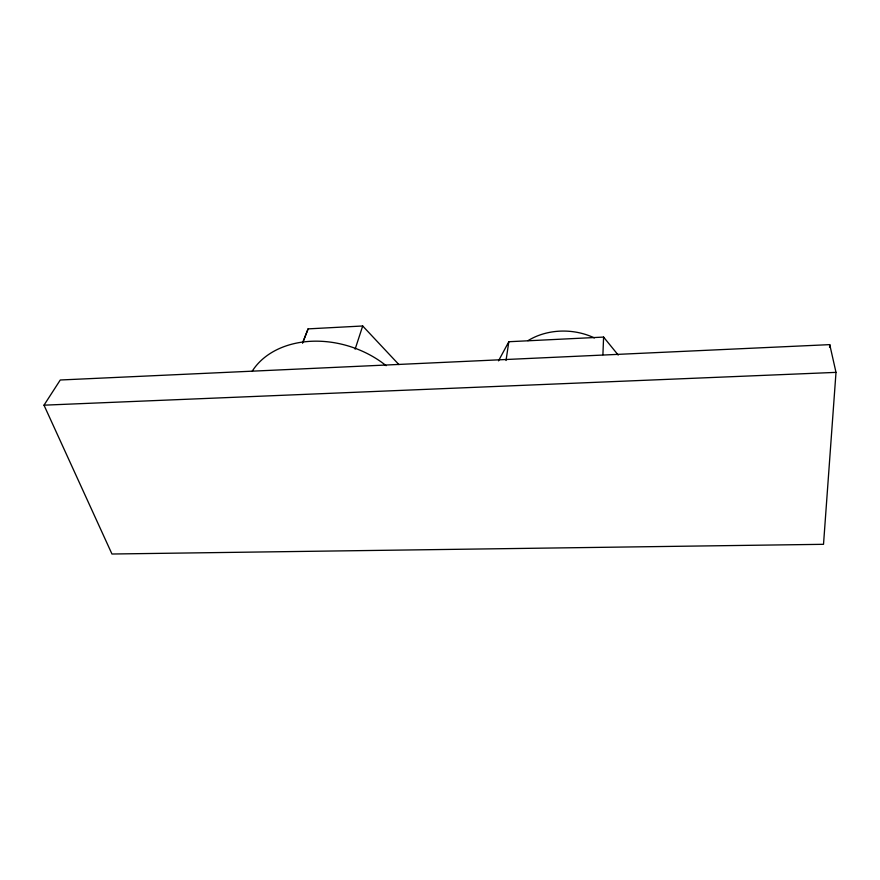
<?xml version="1.0" encoding="UTF-8"?>
<svg xmlns="http://www.w3.org/2000/svg" width="880" height="880" viewBox="0 0 880 880"><rect width="100%" height="100%" fill="white"/><g stroke="black" fill="none" stroke-linecap="round" stroke-linejoin="round"><path stroke-width="1.32" d="M602.91 354.717L603.592 337.084L508.827 341.726L498.498 360.855M829.554 347.347L829.741 344.63L60.269 379.995L44 405.174L111.969 554.015L823.515 544.313L836 372.372L829.741 344.63M506.022 360.503L508.827 341.726M355.124 349.184L362.692 325.985L308.099 328.878L302.599 342.958M302.676 342.837L308.099 328.878M44 405.174L836 372.372M362.692 325.985L398.937 364.617M603.592 337.084L618.222 355.069M252.065 371.426A87.791 66.198 18 0 1 386.155 365.684M527.934 340.692A59.334 47.245 3.9 0 1 594.374 337.92"/></g></svg>
